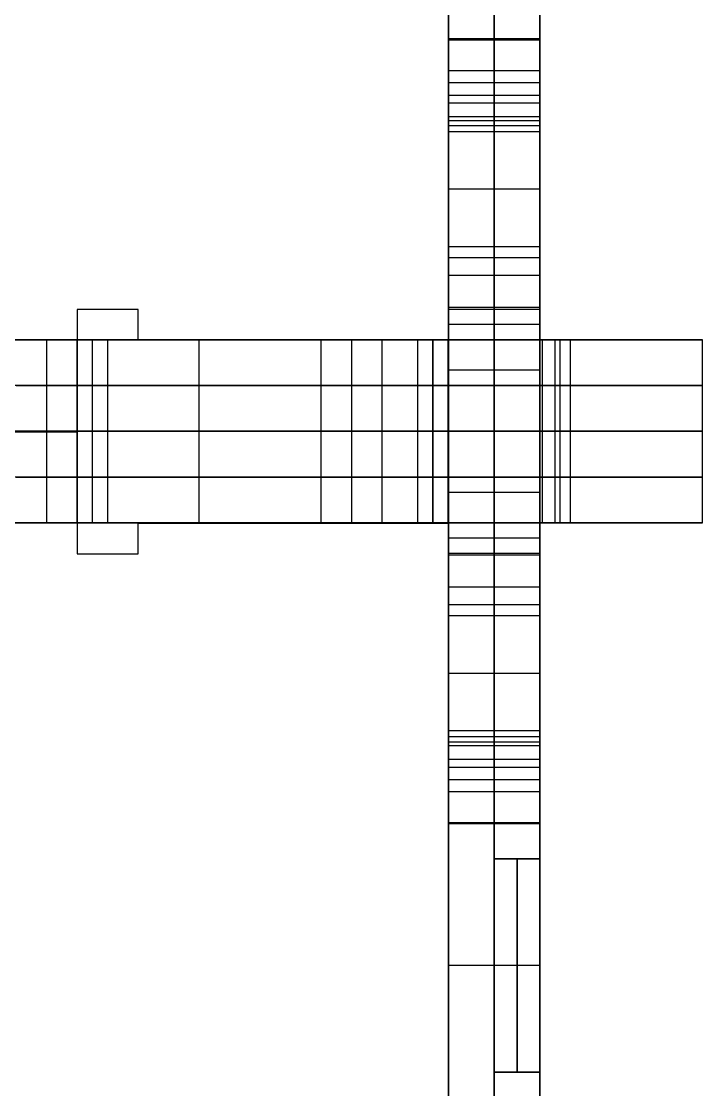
# Model space of a CAD drawing. Extents: x -2580 to -2312, y -43168 to -40231.
# Drawn here: x -2445.5 to -2311.5, y -41229.1 to -41018.8 of the extents above; entities that cross this region are included whole.
import ezdxf

# ---------------------------------------------------------------- set-up
doc = ezdxf.new("R2010")
doc.units = 0
doc.layers.add('ENDS', color=40, linetype='CONTINUOUS')

# ---------------------------------------------------------------- blocks, each defined once
blk = doc.blocks.new('SKYLARK200_END-XXXS-1')
at = {"layer": 'ENDS'}
for p, q in [((-50, -868, 141), (-50, -286, 141)), ((-32, -868, 141), (-32, -286, 141)), ((-50, -708.42, 282), (-50, -850.03, 282)), ((-50, -708.42, 264), (-50, -850.03, 264)), ((-50, -708.42, 273), (-50, -850.03, 273)), ((-50, -723.9, 226), (-50, -801.9, 226)), ((-50, -801.9, 56), (-50, -723.9, 56)), ((-41, -801.9, 56), (-41, -723.9, 56)), ((-41, -723.9, 226), (-41, -801.9, 226)), ((-32, -801.9, 56), (-32, -783.9, 56)), ((-32, -783.9, 226), (-32, -801.9, 226)), ((-32, -790.75, 282), (-50, -790.75, 282)), ((-50, -790.75, 282), (-50, -803.4, 282)), ((-32, -790.75, 0), (-50, -790.75, 0)), ((-50, -803.4, 0), (-50, -790.75, 0)), ((-32, -790.81, 281.13), (-50, -790.81, 281.13)), ((-32, -790.81, 0.87), (-50, -790.81, 0.87)), ((-32, -791, 280.28), (-50, -791, 280.28)), ((-50, -807.9, 232), (-50, -791, 280.28)), ((-32, -791, 1.72), (-50, -791, 1.72)), ((-50, -791, 1.72), (-50, -807.9, 50)), ((-41, -790.75, 282), (-41, -803.4, 282)), ((-41, -803.4, 0), (-41, -790.75, 0)), ((-41, -807.9, 232), (-41, -791, 280.28)), ((-41, -791, 1.72), (-41, -807.9, 50)), ((-32, -790.75, 282), (-32, -803.4, 282)), ((-32, -803.4, 0), (-32, -790.75, 0)), ((-32, -807.9, 232), (-32, -791, 280.28)), ((-32, -791, 1.72), (-32, -807.9, 50)), ((-32, -797.08, 282), (-50, -797.08, 282)), ((-32, -797.08, 0), (-50, -797.08, 0)), ((-32, -799.45, 256.14), (-50, -799.45, 256.14)), ((-32, -799.45, 25.86), (-50, -799.45, 25.86)), ((-32, -801.9, 226), (-50, -801.9, 226)), ((-32, -801.9, 56), (-50, -801.9, 56)), ((-32, -803.4, 282), (-50, -803.4, 282)), ((-32, -803.4, 0), (-50, -803.4, 0)), ((-32, -806.14, 227.76), (-50, -806.14, 227.76)), ((-32, -806.14, 54.24), (-50, -806.14, 54.24)), ((-32, -806.87, 283.1), (-50, -806.87, 283.1)), ((-32, -806.87, -1.1), (-50, -806.87, -1.1)), ((-32, -807.9, 232), (-50, -807.9, 232)), ((-32, -807.9, 50), (-50, -807.9, 50)), ((-32, -809.06, 286), (-50, -809.06, 286)), ((-32, -809.06, -4), (-50, -809.06, -4)), ((-32, -820.37, 294), (-50, -820.37, 294)), ((-32, -820.37, -12), (-50, -820.37, -12)), ((-32, -831.69, 286), (-50, -831.69, 286)), ((-32, -831.69, -4), (-50, -831.69, -4)), ((-32, -833.88, 283.1), (-50, -833.88, 283.1)), ((-32, -833.88, -1.1), (-50, -833.88, -1.1)), ((-32, -837.35, 282), (-50, -837.35, 282)), ((-50, -837.35, 282), (-50, -850, 282)), ((-32, -837.35, 0), (-50, -837.35, 0)), ((-50, -850, 0), (-50, -837.35, 0)), ((-41, -837.35, 282), (-41, -850, 282)), ((-41, -850, 0), (-41, -837.35, 0)), ((-32, -837.35, 282), (-32, -850, 282)), ((-32, -850, 0), (-32, -837.35, 0)), ((-111, -844.02, 282), (-123, -844.02, 282)), ((-123, -844.02, 282), (-123, -844.02, 264)), ((-111, -844.02, 264), (-123, -844.02, 264)), ((-123, -844.02, 282), (-123, -868.02, 282)), ((-123, -844.02, 264), (-123, -868.02, 264)), ((-111, -844.02, 273), (-123, -844.02, 273)), ((-123, -844.02, 273), (-123, -868.02, 273)), ((-117, -844.02, 282), (-117, -844.02, 264)), ((-111, -850.02, 282), (-111, -844.02, 282)), ((-111, -844.02, 282), (-111, -844.02, 264)), ((-111, -850.02, 264), (-111, -844.02, 264)), ((-111, -850.02, 273), (-111, -844.02, 273)), ((-32, -843.67, 282), (-50, -843.67, 282)), ((-32, -843.67, 0), (-50, -843.67, 0)), ((-32, -844, 271.5), (-50, -844, 271.5)), ((-50, -850, 271.5), (-50, -844, 271.5)), ((-32, -844, 259.5), (-50, -844, 259.5)), ((-50, -844, 271.5), (-50, -844, 259.5)), ((-50, -844, 259.5), (-50, -868, 259.5)), ((-32, -844, 229.5), (-50, -844, 229.5)), ((-50, -868, 229.5), (-50, -844, 229.5)), ((-32, -844, 217.5), (-50, -844, 217.5)), ((-50, -844, 229.5), (-50, -844, 217.5)), ((-50, -844, 217.5), (-50, -850, 217.5)), ((-32, -844, 191.5), (-50, -844, 191.5)), ((-50, -850, 191.5), (-50, -844, 191.5)), ((-32, -844, 179.5), (-50, -844, 179.5)), ((-50, -844, 191.5), (-50, -844, 179.5)), ((-50, -844, 179.5), (-50, -868, 179.5)), ((-32, -844, 130), (-50, -844, 130)), ((-50, -868, 130), (-50, -844, 130)), ((-32, -844, 118), (-50, -844, 118)), ((-50, -844, 130), (-50, -844, 118)), ((-50, -844, 118), (-50, -850, 118)), ((-32, -844, 109.5), (-50, -844, 109.5)), ((-50, -850, 109.5), (-50, -844, 109.5)), ((-32, -844, 97.5), (-50, -844, 97.5)), ((-50, -844, 109.5), (-50, -844, 97.5)), ((-50, -844, 97.5), (-50, -868, 97.5)), ((-32, -844, 37.51), (-50, -844, 37.51)), ((-50, -868, 37.51), (-50, -844, 37.51)), ((-32, -844, 25.51), (-50, -844, 25.51)), ((-50, -844, 37.51), (-50, -844, 25.51)), ((-50, -844, 25.51), (-50, -850, 25.51)), ((-32, -844, 265.5), (-50, -844, 265.5)), ((-32, -844, 223.5), (-50, -844, 223.5)), ((-32, -844, 185.5), (-50, -844, 185.5)), ((-32, -844, 124), (-50, -844, 124)), ((-32, -844, 103.5), (-50, -844, 103.5)), ((-32, -844, 31.51), (-50, -844, 31.51)), ((-41, -850, 271.5), (-41, -844, 271.5)), ((-41, -844, 271.5), (-41, -844, 259.5)), ((-41, -844, 259.5), (-41, -868, 259.5)), ((-41, -868, 229.5), (-41, -844, 229.5)), ((-41, -844, 229.5), (-41, -844, 217.5)), ((-41, -844, 217.5), (-41, -850, 217.5)), ((-41, -850, 191.5), (-41, -844, 191.5)), ((-41, -844, 191.5), (-41, -844, 179.5)), ((-41, -844, 179.5), (-41, -868, 179.5)), ((-41, -868, 130), (-41, -844, 130)), ((-41, -844, 130), (-41, -844, 118)), ((-41, -844, 118), (-41, -850, 118)), ((-41, -850, 109.5), (-41, -844, 109.5)), ((-41, -844, 109.5), (-41, -844, 97.5)), ((-41, -844, 97.5), (-41, -868, 97.5)), ((-41, -868, 37.51), (-41, -844, 37.51)), ((-41, -844, 37.51), (-41, -844, 25.51)), ((-41, -844, 25.51), (-41, -850, 25.51)), ((-32, -850, 271.5), (-32, -844, 271.5)), ((-32, -844, 271.5), (-32, -844, 259.5)), ((-32, -844, 259.5), (-32, -868, 259.5)), ((-32, -868, 229.5), (-32, -844, 229.5)), ((-32, -844, 229.5), (-32, -844, 217.5)), ((-32, -844, 217.5), (-32, -850, 217.5)), ((-32, -850, 191.5), (-32, -844, 191.5)), ((-32, -844, 191.5), (-32, -844, 179.5)), ((-32, -844, 179.5), (-32, -868, 179.5)), ((-32, -868, 130), (-32, -844, 130)), ((-32, -844, 130), (-32, -844, 118)), ((-32, -844, 118), (-32, -850, 118)), ((-32, -850, 109.5), (-32, -844, 109.5)), ((-32, -844, 109.5), (-32, -844, 97.5)), ((-32, -844, 97.5), (-32, -868, 97.5)), ((-32, -868, 37.51), (-32, -844, 37.51)), ((-32, -844, 37.51), (-32, -844, 25.51)), ((-32, -844, 25.51), (-32, -850, 25.51)), ((-111, -847.02, 282), (-111, -847.02, 264)), ((-32, -847, 271.5), (-50, -847, 271.5)), ((-32, -847, 217.5), (-50, -847, 217.5)), ((-32, -847, 191.5), (-50, -847, 191.5)), ((-32, -847, 118), (-50, -847, 118)), ((-32, -847, 109.5), (-50, -847, 109.5)), ((-32, -847, 25.51), (-50, -847, 25.51)), ((-250, -850, 141), (-50, -850, 141)), ((-250, -850, 141), (-50, -850, 141)), ((-117, -850, 140), (-183, -850, 140)), ((-117, -850, 140), (-183, -850, 140)), ((-135, -850, 258), (-123, -850, 258)), ((-135, -850, 258), (-123, -850, 258)), ((-134, -850, 140), (-134, -850, 258)), ((-129, -868, 258), (-129, -850, 258)), ((-129, -868, 258), (-129, -850, 258)), ((-123, -868, 128), (-123, -850, 128)), ((-123, -850, -18), (-123, -850, 128)), ((-123, -868, -18), (-123, -850, -18)), ((-123, -850, 128), (-117, -850, 128)), ((-123, -868, 258), (-123, -850, 258)), ((-123, -868, 300), (-123, -850, 300)), ((-123, -850, 258), (-123, -850, 300)), ((-123, -850, 300), (-75, -850, 300)), ((-75, -850, -18), (-123, -850, -18)), ((-123, -868, 55), (-123, -850, 55)), ((-123, -868, 140), (-123, -850, 140)), ((-123, -868, 264), (-123, -850, 264)), ((-123, -868, 128), (-123, -850, 128)), ((-123, -850, -18), (-123, -850, 128)), ((-123, -868, -18), (-123, -850, -18)), ((-123, -850, 128), (-117, -850, 128)), ((-123, -868, 258), (-123, -850, 258)), ((-123, -868, 300), (-123, -850, 300)), ((-123, -850, 258), (-123, -850, 300)), ((-123, -850, 300), (-75, -850, 300)), ((-75, -850, -18), (-123, -850, -18)), ((-123, -868, 55), (-123, -850, 55)), ((-123, -868, 140), (-123, -850, 140)), ((-123, -868, 264), (-123, -850, 264)), ((-120, -868, 128), (-120, -850, 128)), ((-120, -868, 128), (-120, -850, 128)), ((-117, -868, 128), (-117, -850, 128)), ((-117, -868, 140), (-117, -850, 140)), ((-117, -850, 128), (-117, -850, 140)), ((-117, -868, 134), (-117, -850, 134)), ((-117, -868, 128), (-117, -850, 128)), ((-117, -868, 140), (-117, -850, 140)), ((-117, -850, 128), (-117, -850, 140)), ((-117, -868, 134), (-117, -850, 134)), ((-50, -850.03, 282), (-111, -850.02, 282)), ((-111, -850.02, 282), (-111, -850.02, 264)), ((-50, -850.03, 264), (-111, -850.02, 264)), ((-50, -850.03, 273), (-111, -850.02, 273)), ((-99, -868, 300), (-99, -850, 300)), ((-99, -868, -18), (-99, -850, -18)), ((-99, -868, 300), (-99, -850, 300)), ((-99, -868, -18), (-99, -850, -18)), ((-80.5, -850.02, 282), (-80.5, -850.02, 264)), ((-75, -868, 300), (-75, -850, 300)), ((-75, -868, 276), (-75, -850, 276)), ((-75, -850, 300), (-75, -850, 276)), ((-75, -850, 276), (-63, -850, 276)), ((-75, -868, 6), (-75, -850, 6)), ((-63, -850, 6), (-75, -850, 6)), ((-75, -868, -18), (-75, -850, -18)), ((-75, -850, 6), (-75, -850, -18)), ((-75, -868, 282), (-75, -850, 282)), ((-75, -868, 0), (-75, -850, 0)), ((-75, -868, 300), (-75, -850, 300)), ((-75, -868, 276), (-75, -850, 276)), ((-75, -850, 300), (-75, -850, 276)), ((-75, -850, 276), (-63, -850, 276)), ((-75, -868, 6), (-75, -850, 6)), ((-63, -850, 6), (-75, -850, 6)), ((-75, -868, -18), (-75, -850, -18)), ((-75, -850, 6), (-75, -850, -18)), ((-75, -868, 282), (-75, -850, 282)), ((-75, -868, 0), (-75, -850, 0)), ((-69, -868, 276), (-69, -850, 276)), ((-69, -868, 6), (-69, -850, 6)), ((-69, -868, 276), (-69, -850, 276)), ((-69, -868, 6), (-69, -850, 6)), ((-63, -868, 276), (-63, -850, 276)), ((-63, -868, 282), (-63, -850, 282)), ((-63, -850, 276), (-63, -850, 282)), ((-63, -850, 282), (0, -850, 282)), ((-63, -868, 0), (-63, -850, 0)), ((0, -850, 0), (-63, -850, 0)), ((-63, -868, 6), (-63, -850, 6)), ((-63, -850, 0), (-63, -850, 6)), ((-63, -868, 279), (-63, -850, 279)), ((-63, -868, 3), (-63, -850, 3)), ((-63, -868, 276), (-63, -850, 276)), ((-63, -868, 282), (-63, -850, 282)), ((-63, -850, 276), (-63, -850, 282)), ((-63, -850, 282), (0, -850, 282)), ((-63, -868, 0), (-63, -850, 0)), ((0, -850, 0), (-63, -850, 0)), ((-63, -868, 6), (-63, -850, 6)), ((-63, -850, 0), (-63, -850, 6)), ((-63, -868, 279), (-63, -850, 279)), ((-63, -868, 3), (-63, -850, 3)), ((-56, -868, 181), (-56, -850, 181)), ((0, -850, 181), (-56, -850, 181)), ((-56, -868, 169), (-56, -850, 169)), ((-56, -850, 181), (-56, -850, 169)), ((-56, -850, 169), (-50, -850, 169)), ((-56, -868, 113), (-56, -850, 113)), ((-50, -850, 113), (-56, -850, 113)), ((-56, -868, 101), (-56, -850, 101)), ((-56, -850, 113), (-56, -850, 101)), ((-56, -850, 101), (0, -850, 101)), ((-56, -850, 24.82), (-26, -850, 24.82)), ((-56, -868, 24.82), (-56, -850, 24.82)), ((-56, -868, 79.75), (-56, -850, 79.75)), ((-26, -850, 79.75), (-56, -850, 79.75)), ((-56, -868, 67.75), (-56, -850, 67.75)), ((-56, -850, 79.75), (-56, -850, 67.75)), ((-56, -850, 67.75), (-50.02, -850, 67.75)), ((-56, -868, 36.71), (-56, -850, 36.71)), ((-50.07, -850, 36.71), (-56, -850, 36.71)), ((-56, -850, 36.71), (-56, -850, 24.82)), ((-56, -868, 259.5), (-56, -850, 259.5)), ((-26, -850, 259.5), (-56, -850, 259.5)), ((-56, -868, 247.5), (-56, -850, 247.5)), ((-56, -850, 259.5), (-56, -850, 247.5)), ((-56, -850, 247.5), (-50, -850, 247.5)), ((-56, -868, 226.5), (-56, -850, 226.5)), ((-50, -850, 226.5), (-56, -850, 226.5)), ((-56, -868, 214.5), (-56, -850, 214.5)), ((-56, -850, 226.5), (-56, -850, 214.5)), ((-56, -850, 214.5), (-26, -850, 214.5)), ((-56, -868, 175), (-56, -850, 175)), ((-56, -868, 107), (-56, -850, 107)), ((-56, -868, 73.75), (-56, -850, 73.75)), ((-56, -868, 30.76), (-56, -850, 30.76)), ((-56, -868, 253.5), (-56, -850, 253.5)), ((-56, -868, 220.5), (-56, -850, 220.5)), ((-56, -868, 181), (-56, -850, 181)), ((0, -850, 181), (-56, -850, 181)), ((-56, -868, 169), (-56, -850, 169)), ((-56, -850, 181), (-56, -850, 169)), ((-56, -850, 169), (-50, -850, 169)), ((-56, -868, 113), (-56, -850, 113)), ((-50, -850, 113), (-56, -850, 113)), ((-56, -868, 101), (-56, -850, 101)), ((-56, -850, 113), (-56, -850, 101)), ((-56, -850, 101), (0, -850, 101)), ((-56, -850, 24.82), (-26, -850, 24.82)), ((-56, -868, 24.82), (-56, -850, 24.82)), ((-56, -868, 79.75), (-56, -850, 79.75)), ((-26, -850, 79.75), (-56, -850, 79.75)), ((-56, -868, 67.75), (-56, -850, 67.75)), ((-56, -850, 79.75), (-56, -850, 67.75)), ((-56, -850, 67.75), (-50.02, -850, 67.75)), ((-56, -868, 36.71), (-56, -850, 36.71)), ((-50.07, -850, 36.71), (-56, -850, 36.71)), ((-56, -850, 36.71), (-56, -850, 24.82)), ((-56, -868, 259.5), (-56, -850, 259.5)), ((-26, -850, 259.5), (-56, -850, 259.5)), ((-56, -868, 247.5), (-56, -850, 247.5)), ((-56, -850, 259.5), (-56, -850, 247.5)), ((-56, -850, 247.5), (-50, -850, 247.5)), ((-56, -868, 226.5), (-56, -850, 226.5)), ((-50, -850, 226.5), (-56, -850, 226.5)), ((-56, -868, 214.5), (-56, -850, 214.5)), ((-56, -850, 226.5), (-56, -850, 214.5)), ((-56, -850, 214.5), (-26, -850, 214.5)), ((-56, -868, 175), (-56, -850, 175)), ((-56, -868, 107), (-56, -850, 107)), ((-56, -868, 73.75), (-56, -850, 73.75)), ((-56, -868, 30.76), (-56, -850, 30.76)), ((-56, -868, 253.5), (-56, -850, 253.5)), ((-56, -868, 220.5), (-56, -850, 220.5)), ((-53.04, -868, 36.71), (-53.04, -850, 36.71)), ((-53.04, -868, 36.71), (-53.04, -850, 36.71)), ((-53.01, -868, 67.75), (-53.01, -850, 67.75)), ((-53.01, -868, 67.75), (-53.01, -850, 67.75)), ((-53, -868, 169), (-53, -850, 169)), ((-53, -868, 113), (-53, -850, 113)), ((-53, -868, 247.5), (-53, -850, 247.5)), ((-53, -868, 226.5), (-53, -850, 226.5)), ((-53, -868, 169), (-53, -850, 169)), ((-53, -868, 113), (-53, -850, 113)), ((-53, -868, 247.5), (-53, -850, 247.5)), ((-53, -868, 226.5), (-53, -850, 226.5)), ((-50.07, -868, 36.71), (-50.07, -850, 36.71)), ((-50.02, -850, 67.75), (-50.07, -850, 36.71)), ((-50.07, -868, 36.71), (-50.07, -850, 36.71)), ((-50.02, -850, 67.75), (-50.07, -850, 36.71)), ((-50.05, -868, 52.23), (-50.05, -850, 52.23)), ((-50.05, -868, 52.23), (-50.05, -850, 52.23)), ((-50.02, -868, 67.75), (-50.02, -850, 67.75)), ((-50.02, -868, 67.75), (-50.02, -850, 67.75)), ((-50, -868, 169), (-50, -850, 169)), ((-50, -868, 113), (-50, -850, 113)), ((-50, -850, 169), (-50, -850, 113)), ((-50, -868, 247.5), (-50, -850, 247.5)), ((-50, -868, 226.5), (-50, -850, 226.5)), ((-50, -850, 247.5), (-50, -850, 226.5)), ((-50, -868, 141), (-50, -850, 141)), ((-50, -868, 259.5), (-50, -850, 259.5)), ((-50, -868, 237), (-50, -850, 237)), ((-32, -850, 282), (-50, -850, 282)), ((-32, -850, 271.5), (-50, -850, 271.5)), ((-50, -850, 282), (-50, -850, 271.5)), ((-32, -850, 217.5), (-50, -850, 217.5)), ((-32, -850, 191.5), (-50, -850, 191.5)), ((-50, -850, 217.5), (-50, -850, 191.5)), ((-32, -850, 118), (-50, -850, 118)), ((-32, -850, 109.5), (-50, -850, 109.5)), ((-50, -850, 118), (-50, -850, 109.5)), ((-32, -850, 25.51), (-50, -850, 25.51)), ((-32, -850, 0), (-50, -850, 0)), ((-50, -850, 25.51), (-50, -850, 0)), ((-32, -850, 276.75), (-50, -850, 276.75)), ((-32, -850, 204.5), (-50, -850, 204.5)), ((-32, -850, 113.75), (-50, -850, 113.75)), ((-32, -850, 12.75), (-50, -850, 12.75)), ((-50, -868, 169), (-50, -850, 169)), ((-50, -868, 113), (-50, -850, 113)), ((-50, -850, 169), (-50, -850, 113)), ((-50, -868, 247.5), (-50, -850, 247.5)), ((-50, -868, 226.5), (-50, -850, 226.5)), ((-50, -850, 247.5), (-50, -850, 226.5)), ((-50, -868, 141), (-50, -850, 141)), ((-50, -868, 259.5), (-50, -850, 259.5)), ((-50, -868, 237), (-50, -850, 237)), ((-50, -850.03, 282), (-50, -850.03, 264)), ((-41, -868, 24.82), (-41, -850, 24.82)), ((-41, -868, 79.75), (-41, -850, 79.75)), ((-41, -850, 282), (-41, -850, 271.5)), ((-41, -850, 217.5), (-41, -850, 191.5)), ((-41, -850, 118), (-41, -850, 109.5)), ((-41, -850, 25.51), (-41, -850, 0)), ((-41, -868, 24.82), (-41, -850, 24.82)), ((-41, -868, 79.75), (-41, -850, 79.75)), ((-32, -868, 36.82), (-32, -850, 36.82)), ((-26, -850, 36.82), (-32, -850, 36.82)), ((-32, -868, 67.75), (-32, -850, 67.75)), ((-32, -850, 36.82), (-32, -850, 67.75)), ((-32, -850, 67.75), (-26, -850, 67.75)), ((-32, -868, 226.5), (-32, -850, 226.5)), ((-26, -850, 226.5), (-32, -850, 226.5)), ((-32, -868, 247.5), (-32, -850, 247.5)), ((-32, -850, 226.5), (-32, -850, 247.5)), ((-32, -850, 247.5), (-26, -850, 247.5)), ((-32, -868, 52.28), (-32, -850, 52.28)), ((-32, -868, 214.5), (-32, -850, 214.5)), ((-32, -868, 237), (-32, -850, 237)), ((-32, -850, 282), (-32, -850, 271.5)), ((-32, -850, 217.5), (-32, -850, 191.5)), ((-32, -850, 118), (-32, -850, 109.5)), ((-32, -850, 25.51), (-32, -850, 0)), ((-32, -868, 36.82), (-32, -850, 36.82)), ((-26, -850, 36.82), (-32, -850, 36.82)), ((-32, -868, 67.75), (-32, -850, 67.75)), ((-32, -850, 36.82), (-32, -850, 67.75)), ((-32, -850, 67.75), (-26, -850, 67.75)), ((-32, -868, 226.5), (-32, -850, 226.5)), ((-26, -850, 226.5), (-32, -850, 226.5)), ((-32, -868, 247.5), (-32, -850, 247.5)), ((-32, -850, 226.5), (-32, -850, 247.5)), ((-32, -850, 247.5), (-26, -850, 247.5)), ((-32, -868, 52.28), (-32, -850, 52.28)), ((-32, -868, 214.5), (-32, -850, 214.5)), ((-32, -868, 237), (-32, -850, 237)), ((-31.5, -868, 282), (-31.5, -850, 282)), ((-31.5, -868, 0), (-31.5, -850, 0)), ((-31.5, -868, 282), (-31.5, -850, 282)), ((-31.5, -868, 0), (-31.5, -850, 0)), ((-29, -868, 36.82), (-29, -850, 36.82)), ((-29, -868, 67.75), (-29, -850, 67.75)), ((-29, -868, 226.5), (-29, -850, 226.5)), ((-29, -868, 247.5), (-29, -850, 247.5)), ((-29, -868, 36.82), (-29, -850, 36.82)), ((-29, -868, 67.75), (-29, -850, 67.75)), ((-29, -868, 226.5), (-29, -850, 226.5)), ((-29, -868, 247.5), (-29, -850, 247.5)), ((-28, -868, 181), (-28, -850, 181)), ((-28, -868, 101), (-28, -850, 101)), ((-28, -868, 181), (-28, -850, 181)), ((-28, -868, 101), (-28, -850, 101)), ((-26, -868, 24.82), (-26, -850, 24.82)), ((-26, -868, 36.82), (-26, -850, 36.82)), ((-26, -850, 24.82), (-26, -850, 36.82)), ((-26, -868, 67.75), (-26, -850, 67.75)), ((-26, -868, 79.75), (-26, -850, 79.75)), ((-26, -850, 67.75), (-26, -850, 79.75)), ((-26, -868, 259.5), (-26, -850, 259.5)), ((-26, -868, 214.5), (-26, -850, 214.5)), ((-26, -868, 226.5), (-26, -850, 226.5)), ((-26, -850, 214.5), (-26, -850, 226.5)), ((-26, -868, 247.5), (-26, -850, 247.5)), ((-26, -850, 247.5), (-26, -850, 259.5)), ((-26, -868, 30.82), (-26, -850, 30.82)), ((-26, -868, 73.75), (-26, -850, 73.75)), ((-26, -868, 220.5), (-26, -850, 220.5)), ((-26, -868, 253.5), (-26, -850, 253.5)), ((-26, -868, 24.82), (-26, -850, 24.82)), ((-26, -868, 36.82), (-26, -850, 36.82)), ((-26, -850, 24.82), (-26, -850, 36.82)), ((-26, -868, 67.75), (-26, -850, 67.75)), ((-26, -868, 79.75), (-26, -850, 79.75)), ((-26, -850, 67.75), (-26, -850, 79.75)), ((-26, -868, 259.5), (-26, -850, 259.5)), ((-26, -868, 214.5), (-26, -850, 214.5)), ((-26, -868, 226.5), (-26, -850, 226.5)), ((-26, -850, 214.5), (-26, -850, 226.5)), ((-26, -868, 247.5), (-26, -850, 247.5)), ((-26, -850, 247.5), (-26, -850, 259.5)), ((-26, -868, 30.82), (-26, -850, 30.82)), ((-26, -868, 73.75), (-26, -850, 73.75)), ((-26, -868, 220.5), (-26, -850, 220.5)), ((-26, -868, 253.5), (-26, -850, 253.5)), ((0, -868, 282), (0, -850, 282)), ((0, -868, 181), (0, -850, 181)), ((0, -850, 282), (0, -850, 181)), ((0, -868, 101), (0, -850, 101)), ((0, -868, 0), (0, -850, 0)), ((0, -850, 101), (0, -850, 0)), ((0, -868, 231.5), (0, -850, 231.5)), ((0, -868, 50.5), (0, -850, 50.5)), ((0, -868, 282), (0, -850, 282)), ((0, -868, 181), (0, -850, 181)), ((0, -850, 282), (0, -850, 181)), ((0, -868, 101), (0, -850, 101)), ((0, -868, 0), (0, -850, 0)), ((0, -850, 101), (0, -850, 0)), ((0, -868, 231.5), (0, -850, 231.5)), ((0, -868, 50.5), (0, -850, 50.5)), ((-123, -856.02, 282), (-123, -856.02, 264)), ((-32, -856, 259.5), (-50, -856, 259.5)), ((-32, -856, 229.5), (-50, -856, 229.5)), ((-32, -856, 179.5), (-50, -856, 179.5)), ((-32, -856, 130), (-50, -856, 130)), ((-32, -856, 97.5), (-50, -856, 97.5)), ((-32, -856, 37.51), (-50, -856, 37.51)), ((-117, -859, 140), (-183, -859, 140)), ((-117, -859, 140), (-183, -859, 140)), ((-135, -859, 258), (-123, -859, 258)), ((-135, -859, 258), (-123, -859, 258)), ((-123, -859, -18), (-123, -859, 128)), ((-123, -859, 128), (-117, -859, 128)), ((-123, -859, 258), (-123, -859, 300)), ((-123, -859, 300), (-75, -859, 300)), ((-75, -859, -18), (-123, -859, -18)), ((-123, -859, -18), (-123, -859, 128)), ((-123, -859, 128), (-117, -859, 128)), ((-123, -859, 258), (-123, -859, 300)), ((-123, -859, 300), (-75, -859, 300)), ((-75, -859, -18), (-123, -859, -18)), ((-117, -859, 128), (-117, -859, 140)), ((-117, -859, 128), (-117, -859, 140)), ((-75, -859, 300), (-75, -859, 276)), ((-75, -859, 276), (-63, -859, 276)), ((-63, -859, 6), (-75, -859, 6)), ((-75, -859, 6), (-75, -859, -18)), ((-75, -859, 300), (-75, -859, 276)), ((-75, -859, 276), (-63, -859, 276)), ((-63, -859, 6), (-75, -859, 6)), ((-75, -859, 6), (-75, -859, -18)), ((-63, -859, 276), (-63, -859, 282)), ((-63, -859, 282), (0, -859, 282)), ((0, -859, 0), (-63, -859, 0)), ((-63, -859, 0), (-63, -859, 6)), ((-63, -859, 276), (-63, -859, 282)), ((-63, -859, 282), (0, -859, 282)), ((0, -859, 0), (-63, -859, 0)), ((-63, -859, 0), (-63, -859, 6)), ((0, -859, 181), (-56, -859, 181)), ((-56, -859, 181), (-56, -859, 169)), ((-56, -859, 169), (-50, -859, 169)), ((-50, -859, 113), (-56, -859, 113)), ((-56, -859, 113), (-56, -859, 101)), ((-56, -859, 101), (0, -859, 101)), ((-56, -859, 24.82), (-26, -859, 24.82)), ((-26, -859, 79.75), (-56, -859, 79.75)), ((-56, -859, 79.75), (-56, -859, 67.75)), ((-56, -859, 67.75), (-50.02, -859, 67.75)), ((-50.07, -859, 36.71), (-56, -859, 36.71)), ((-56, -859, 36.71), (-56, -859, 24.82)), ((-26, -859, 259.5), (-56, -859, 259.5)), ((-56, -859, 259.5), (-56, -859, 247.5)), ((-56, -859, 247.5), (-50, -859, 247.5)), ((-50, -859, 226.5), (-56, -859, 226.5)), ((-56, -859, 226.5), (-56, -859, 214.5)), ((-56, -859, 214.5), (-26, -859, 214.5)), ((0, -859, 181), (-56, -859, 181)), ((-56, -859, 181), (-56, -859, 169)), ((-56, -859, 169), (-50, -859, 169)), ((-50, -859, 113), (-56, -859, 113)), ((-56, -859, 113), (-56, -859, 101)), ((-56, -859, 101), (0, -859, 101)), ((-56, -859, 24.82), (-26, -859, 24.82)), ((-26, -859, 79.75), (-56, -859, 79.75)), ((-56, -859, 79.75), (-56, -859, 67.75)), ((-56, -859, 67.75), (-50.02, -859, 67.75)), ((-50.07, -859, 36.71), (-56, -859, 36.71)), ((-56, -859, 36.71), (-56, -859, 24.82)), ((-26, -859, 259.5), (-56, -859, 259.5)), ((-56, -859, 259.5), (-56, -859, 247.5)), ((-56, -859, 247.5), (-50, -859, 247.5)), ((-50, -859, 226.5), (-56, -859, 226.5)), ((-56, -859, 226.5), (-56, -859, 214.5)), ((-56, -859, 214.5), (-26, -859, 214.5)), ((-50.02, -859, 67.75), (-50.07, -859, 36.71)), ((-50.02, -859, 67.75), (-50.07, -859, 36.71)), ((-50, -859, 169), (-50, -859, 113)), ((-50, -859, 247.5), (-50, -859, 226.5)), ((-50, -859, 169), (-50, -859, 113)), ((-50, -859, 247.5), (-50, -859, 226.5)), ((-26, -859, 36.82), (-32, -859, 36.82)), ((-32, -859, 36.82), (-32, -859, 67.75)), ((-32, -859, 67.75), (-26, -859, 67.75)), ((-26, -859, 226.5), (-32, -859, 226.5)), ((-32, -859, 226.5), (-32, -859, 247.5)), ((-32, -859, 247.5), (-26, -859, 247.5)), ((-26, -859, 36.82), (-32, -859, 36.82)), ((-32, -859, 36.82), (-32, -859, 67.75)), ((-32, -859, 67.75), (-26, -859, 67.75)), ((-26, -859, 226.5), (-32, -859, 226.5)), ((-32, -859, 226.5), (-32, -859, 247.5)), ((-32, -859, 247.5), (-26, -859, 247.5)), ((-26, -859, 24.82), (-26, -859, 36.82)), ((-26, -859, 67.75), (-26, -859, 79.75)), ((-26, -859, 214.5), (-26, -859, 226.5)), ((-26, -859, 247.5), (-26, -859, 259.5)), ((-26, -859, 24.82), (-26, -859, 36.82)), ((-26, -859, 67.75), (-26, -859, 79.75)), ((-26, -859, 214.5), (-26, -859, 226.5)), ((-26, -859, 247.5), (-26, -859, 259.5)), ((0, -859, 282), (0, -859, 181)), ((0, -859, 101), (0, -859, 0)), ((0, -859, 282), (0, -859, 181)), ((0, -859, 101), (0, -859, 0)), ((-250, -868, 141), (-50, -868, 141)), ((-250, -868, 141), (-50, -868, 141)), ((-250, -868, 141), (-50, -868, 141)), ((-117, -868, 140), (-183, -868, 140)), ((-117, -868, 140), (-183, -868, 140)), ((-117, -868, 140), (-183, -868, 140)), ((-123, -868.02, 282), (-177, -867.97, 282)), ((-123, -868.02, 264), (-177, -867.97, 264)), ((-123, -868.02, 273), (-177, -867.97, 273)), ((-177, -868.14, 282), (-123, -868.1, 282)), ((-177, -868.14, 264), (-123, -868.1, 264)), ((-177, -868.14, 273), (-123, -868.1, 273)), ((-135, -868, 258), (-123, -868, 258)), ((-135, -868, 258), (-123, -868, 258)), ((-135, -868, 258), (-123, -868, 258)), ((-134, -868, 140), (-134, -868, 258)), ((-134, -868, 140), (-134, -868, 258)), ((-129, -886, 258), (-129, -868, 258)), ((-123, -868, -18), (-123, -868, 128)), ((-123, -868, 128), (-117, -868, 128)), ((-123, -868, 258), (-123, -868, 300)), ((-123, -868, 300), (-75, -868, 300)), ((-75, -868, -18), (-123, -868, -18)), ((-123, -868, -18), (-123, -868, 128)), ((-123, -868, 128), (-117, -868, 128)), ((-123, -868, 258), (-123, -868, 300)), ((-123, -868, 300), (-75, -868, 300)), ((-75, -868, -18), (-123, -868, -18)), ((-123, -886, 128), (-123, -868, 128)), ((-123, -868, -18), (-123, -868, 128)), ((-123, -886, -18), (-123, -868, -18)), ((-123, -868, 128), (-117, -868, 128)), ((-123, -886, 258), (-123, -868, 258)), ((-123, -886, 300), (-123, -868, 300)), ((-123, -868, 258), (-123, -868, 300)), ((-123, -868, 300), (-75, -868, 300)), ((-75, -868, -18), (-123, -868, -18)), ((-123, -886, 55), (-123, -868, 55)), ((-123, -886, 140), (-123, -868, 140)), ((-123, -886, 264), (-123, -868, 264)), ((-123, -868.02, 282), (-123, -868.02, 264)), ((-123, -868.1, 282), (-123, -868.1, 264)), ((-123, -868.1, 282), (-123, -892.1, 282)), ((-123, -868.1, 264), (-123, -892.1, 264)), ((-123, -868.1, 273), (-123, -892.1, 273)), ((-120, -886, 128), (-120, -868, 128)), ((-117, -868, 128), (-117, -868, 140)), ((-117, -868, 128), (-117, -868, 140)), ((-117, -886, 128), (-117, -868, 128)), ((-117, -886, 140), (-117, -868, 140)), ((-117, -868, 128), (-117, -868, 140)), ((-117, -886, 134), (-117, -868, 134)), ((-99, -886, 300), (-99, -868, 300)), ((-99, -886, -18), (-99, -868, -18)), ((-75, -868, 300), (-75, -868, 276)), ((-75, -868, 276), (-63, -868, 276)), ((-63, -868, 6), (-75, -868, 6)), ((-75, -868, 6), (-75, -868, -18)), ((-75, -868, 300), (-75, -868, 276)), ((-75, -868, 276), (-63, -868, 276)), ((-63, -868, 6), (-75, -868, 6)), ((-75, -868, 6), (-75, -868, -18)), ((-75, -886, 300), (-75, -868, 300)), ((-75, -886, 276), (-75, -868, 276)), ((-75, -868, 300), (-75, -868, 276)), ((-75, -868, 276), (-63, -868, 276)), ((-75, -886, 6), (-75, -868, 6)), ((-63, -868, 6), (-75, -868, 6)), ((-75, -886, -18), (-75, -868, -18)), ((-75, -868, 6), (-75, -868, -18)), ((-75, -886, 282), (-75, -868, 282)), ((-75, -886, 0), (-75, -868, 0)), ((-69, -886, 276), (-69, -868, 276)), ((-69, -886, 6), (-69, -868, 6)), ((-63, -868, 276), (-63, -868, 282)), ((-63, -868, 282), (0, -868, 282)), ((0, -868, 0), (-63, -868, 0)), ((-63, -868, 0), (-63, -868, 6)), ((-63, -868, 276), (-63, -868, 282)), ((-63, -868, 282), (0, -868, 282)), ((0, -868, 0), (-63, -868, 0)), ((-63, -868, 0), (-63, -868, 6)), ((-63, -886, 276), (-63, -868, 276)), ((-63, -886, 282), (-63, -868, 282)), ((-63, -868, 276), (-63, -868, 282)), ((-63, -868, 282), (0, -868, 282)), ((-63, -886, 0), (-63, -868, 0)), ((0, -868, 0), (-63, -868, 0)), ((-63, -886, 6), (-63, -868, 6)), ((-63, -868, 0), (-63, -868, 6)), ((-63, -886, 279), (-63, -868, 279)), ((-63, -886, 3), (-63, -868, 3)), ((0, -868, 181), (-56, -868, 181)), ((-56, -868, 181), (-56, -868, 169)), ((-56, -868, 169), (-50, -868, 169)), ((-50, -868, 113), (-56, -868, 113)), ((-56, -868, 113), (-56, -868, 101)), ((-56, -868, 101), (0, -868, 101)), ((-56, -868, 24.82), (-26, -868, 24.82)), ((-26, -868, 79.75), (-56, -868, 79.75)), ((-56, -868, 79.75), (-56, -868, 67.75)), ((-56, -868, 67.75), (-50.02, -868, 67.75)), ((-50.07, -868, 36.71), (-56, -868, 36.71)), ((-56, -868, 36.71), (-56, -868, 24.82)), ((-26, -868, 259.5), (-56, -868, 259.5)), ((-56, -868, 259.5), (-56, -868, 247.5)), ((-56, -868, 247.5), (-50, -868, 247.5)), ((-50, -868, 226.5), (-56, -868, 226.5)), ((-56, -868, 226.5), (-56, -868, 214.5)), ((-56, -868, 214.5), (-26, -868, 214.5)), ((0, -868, 181), (-56, -868, 181)), ((-56, -868, 181), (-56, -868, 169)), ((-56, -868, 169), (-50, -868, 169)), ((-50, -868, 113), (-56, -868, 113)), ((-56, -868, 113), (-56, -868, 101)), ((-56, -868, 101), (0, -868, 101)), ((-56, -868, 24.82), (-26, -868, 24.82)), ((-26, -868, 79.75), (-56, -868, 79.75)), ((-56, -868, 79.75), (-56, -868, 67.75)), ((-56, -868, 67.75), (-50.02, -868, 67.75)), ((-50.07, -868, 36.71), (-56, -868, 36.71)), ((-56, -868, 36.71), (-56, -868, 24.82)), ((-26, -868, 259.5), (-56, -868, 259.5)), ((-56, -868, 259.5), (-56, -868, 247.5)), ((-56, -868, 247.5), (-50, -868, 247.5)), ((-50, -868, 226.5), (-56, -868, 226.5)), ((-56, -868, 226.5), (-56, -868, 214.5)), ((-56, -868, 214.5), (-26, -868, 214.5)), ((-56, -886, 181), (-56, -868, 181)), ((0, -868, 181), (-56, -868, 181)), ((-56, -886, 169), (-56, -868, 169)), ((-56, -868, 181), (-56, -868, 169)), ((-56, -868, 169), (-50, -868, 169)), ((-56, -886, 113), (-56, -868, 113)), ((-50, -868, 113), (-56, -868, 113)), ((-56, -886, 101), (-56, -868, 101)), ((-56, -868, 113), (-56, -868, 101)), ((-56, -868, 101), (0, -868, 101)), ((-56, -868, 24.82), (-26, -868, 24.82)), ((-56, -886, 24.82), (-56, -868, 24.82)), ((-56, -886, 79.75), (-56, -868, 79.75)), ((-26, -868, 79.75), (-56, -868, 79.75)), ((-56, -886, 67.75), (-56, -868, 67.75)), ((-56, -868, 79.75), (-56, -868, 67.75)), ((-56, -868, 67.75), (-50.02, -868, 67.75)), ((-56, -886, 36.71), (-56, -868, 36.71)), ((-50.07, -868, 36.71), (-56, -868, 36.71)), ((-56, -868, 36.71), (-56, -868, 24.82)), ((-56, -886, 259.5), (-56, -868, 259.5)), ((-26, -868, 259.5), (-56, -868, 259.5)), ((-56, -886, 247.5), (-56, -868, 247.5)), ((-56, -868, 259.5), (-56, -868, 247.5)), ((-56, -868, 247.5), (-50, -868, 247.5)), ((-56, -886, 226.5), (-56, -868, 226.5)), ((-50, -868, 226.5), (-56, -868, 226.5)), ((-56, -886, 214.5), (-56, -868, 214.5)), ((-56, -868, 226.5), (-56, -868, 214.5)), ((-56, -868, 214.5), (-26, -868, 214.5)), ((-56, -886, 175), (-56, -868, 175)), ((-56, -886, 107), (-56, -868, 107)), ((-56, -886, 73.75), (-56, -868, 73.75)), ((-56, -886, 30.76), (-56, -868, 30.76)), ((-56, -886, 253.5), (-56, -868, 253.5)), ((-56, -886, 220.5), (-56, -868, 220.5)), ((-53.04, -886, 36.71), (-53.04, -868, 36.71)), ((-53.01, -886, 67.75), (-53.01, -868, 67.75)), ((-53, -886, 169), (-53, -868, 169)), ((-53, -886, 113), (-53, -868, 113)), ((-53, -886, 247.5), (-53, -868, 247.5)), ((-53, -886, 226.5), (-53, -868, 226.5)), ((-50.02, -868, 67.75), (-50.07, -868, 36.71)), ((-50.02, -868, 67.75), (-50.07, -868, 36.71)), ((-50.07, -886, 36.71), (-50.07, -868, 36.71)), ((-50.02, -868, 67.75), (-50.07, -868, 36.71)), ((-50.05, -886, 52.23), (-50.05, -868, 52.23)), ((-50.02, -886, 67.75), (-50.02, -868, 67.75)), ((-50, -868, 169), (-50, -868, 113)), ((-50, -868, 247.5), (-50, -868, 226.5)), ((-32, -868, 259.5), (-50, -868, 259.5)), ((-32, -868, 229.5), (-50, -868, 229.5)), ((-50, -868, 259.5), (-50, -868, 229.5)), ((-32, -868, 179.5), (-50, -868, 179.5)), ((-32, -868, 130), (-50, -868, 130)), ((-50, -868, 179.5), (-50, -868, 130)), ((-32, -868, 97.5), (-50, -868, 97.5)), ((-32, -868, 37.51), (-50, -868, 37.51)), ((-50, -868, 97.5), (-50, -868, 37.51)), ((-32, -868, 244.5), (-50, -868, 244.5)), ((-32, -868, 154.75), (-50, -868, 154.75)), ((-32, -868, 67.5), (-50, -868, 67.5)), ((-50, -868, 169), (-50, -868, 113)), ((-50, -868, 247.5), (-50, -868, 226.5)), ((-50, -886, 169), (-50, -868, 169)), ((-50, -886, 113), (-50, -868, 113)), ((-50, -868, 169), (-50, -868, 113)), ((-50, -886, 247.5), (-50, -868, 247.5)), ((-50, -886, 226.5), (-50, -868, 226.5)), ((-50, -868, 247.5), (-50, -868, 226.5)), ((-50, -886, 141), (-50, -868, 141)), ((-50, -886, 259.5), (-50, -868, 259.5)), ((-50, -886, 237), (-50, -868, 237)), ((-32, -868.03, 24.75), (-50, -868.03, 24.75)), ((-50, -892.03, 24.75), (-50, -868.03, 24.75)), ((-32, -868.03, 79.75), (-50, -868.03, 79.75)), ((-50, -868.03, 24.75), (-50, -868.03, 79.75)), ((-50, -868.03, 79.75), (-50, -892.03, 79.75)), ((-32, -868.03, 101), (-50, -868.03, 101)), ((-50, -892.03, 101), (-50, -868.03, 101)), ((-32, -868.03, 181), (-50, -868.03, 181)), ((-50, -868.03, 101), (-50, -868.03, 181)), ((-50, -868.03, 181), (-50, -892.03, 181)), ((-32, -868.03, 214.5), (-50, -868.03, 214.5)), ((-50, -892.03, 214.5), (-50, -868.03, 214.5)), ((-32, -868.03, 259.5), (-50, -868.03, 259.5)), ((-50, -868.03, 214.5), (-50, -868.03, 259.5)), ((-50, -868.03, 259.5), (-50, -892.03, 259.5)), ((-32, -868.03, 52.25), (-50, -868.03, 52.25)), ((-32, -868.03, 141), (-50, -868.03, 141)), ((-32, -868.03, 237), (-50, -868.03, 237)), ((-50, -1468.03, 141), (-50, -868.03, 141)), ((-41, -868, 259.5), (-41, -868, 229.5)), ((-41, -868, 179.5), (-41, -868, 130)), ((-41, -868, 97.5), (-41, -868, 37.51)), ((-41, -886, 24.82), (-41, -868, 24.82)), ((-41, -886, 79.75), (-41, -868, 79.75)), ((-41, -892.03, 24.75), (-41, -868.03, 24.75)), ((-41, -868.03, 24.75), (-41, -868.03, 79.75)), ((-41, -868.03, 79.75), (-41, -892.03, 79.75)), ((-41, -892.03, 101), (-41, -868.03, 101)), ((-41, -868.03, 101), (-41, -868.03, 181)), ((-41, -868.03, 181), (-41, -892.03, 181)), ((-41, -892.03, 214.5), (-41, -868.03, 214.5)), ((-41, -868.03, 214.5), (-41, -868.03, 259.5)), ((-41, -868.03, 259.5), (-41, -892.03, 259.5)), ((-26, -868, 36.82), (-32, -868, 36.82)), ((-32, -868, 36.82), (-32, -868, 67.75)), ((-32, -868, 67.75), (-26, -868, 67.75)), ((-26, -868, 226.5), (-32, -868, 226.5)), ((-32, -868, 226.5), (-32, -868, 247.5)), ((-32, -868, 247.5), (-26, -868, 247.5)), ((-32, -868, 259.5), (-32, -868, 229.5)), ((-32, -868, 179.5), (-32, -868, 130)), ((-32, -868, 97.5), (-32, -868, 37.51)), ((-26, -868, 36.82), (-32, -868, 36.82)), ((-32, -868, 36.82), (-32, -868, 67.75)), ((-32, -868, 67.75), (-26, -868, 67.75)), ((-26, -868, 226.5), (-32, -868, 226.5)), ((-32, -868, 226.5), (-32, -868, 247.5)), ((-32, -868, 247.5), (-26, -868, 247.5)), ((-32, -886, 36.82), (-32, -868, 36.82)), ((-26, -868, 36.82), (-32, -868, 36.82)), ((-32, -886, 67.75), (-32, -868, 67.75)), ((-32, -868, 36.82), (-32, -868, 67.75)), ((-32, -868, 67.75), (-26, -868, 67.75)), ((-32, -886, 226.5), (-32, -868, 226.5)), ((-26, -868, 226.5), (-32, -868, 226.5)), ((-32, -886, 247.5), (-32, -868, 247.5)), ((-32, -868, 226.5), (-32, -868, 247.5)), ((-32, -868, 247.5), (-26, -868, 247.5)), ((-32, -886, 52.28), (-32, -868, 52.28)), ((-32, -886, 214.5), (-32, -868, 214.5)), ((-32, -886, 237), (-32, -868, 237)), ((-32, -892.03, 24.75), (-32, -868.03, 24.75)), ((-32, -868.03, 24.75), (-32, -868.03, 79.75)), ((-32, -868.03, 79.75), (-32, -892.03, 79.75)), ((-32, -892.03, 101), (-32, -868.03, 101)), ((-32, -868.03, 101), (-32, -868.03, 181)), ((-32, -868.03, 181), (-32, -892.03, 181)), ((-32, -892.03, 214.5), (-32, -868.03, 214.5)), ((-32, -868.03, 214.5), (-32, -868.03, 259.5)), ((-32, -868.03, 259.5), (-32, -892.03, 259.5)), ((-32, -1468.03, 141), (-32, -868.03, 141)), ((-31.5, -886, 282), (-31.5, -868, 282)), ((-31.5, -886, 0), (-31.5, -868, 0)), ((-29, -886, 36.82), (-29, -868, 36.82)), ((-29, -886, 67.75), (-29, -868, 67.75)), ((-29, -886, 226.5), (-29, -868, 226.5)), ((-29, -886, 247.5), (-29, -868, 247.5)), ((-28, -886, 181), (-28, -868, 181)), ((-28, -886, 101), (-28, -868, 101)), ((-26, -868, 24.82), (-26, -868, 36.82)), ((-26, -868, 67.75), (-26, -868, 79.75)), ((-26, -868, 214.5), (-26, -868, 226.5)), ((-26, -868, 247.5), (-26, -868, 259.5)), ((-26, -868, 24.82), (-26, -868, 36.82)), ((-26, -868, 67.75), (-26, -868, 79.75)), ((-26, -868, 214.5), (-26, -868, 226.5)), ((-26, -868, 247.5), (-26, -868, 259.5)), ((-26, -886, 24.82), (-26, -868, 24.82)), ((-26, -886, 36.82), (-26, -868, 36.82)), ((-26, -868, 24.82), (-26, -868, 36.82)), ((-26, -886, 67.75), (-26, -868, 67.75)), ((-26, -886, 79.75), (-26, -868, 79.75)), ((-26, -868, 67.75), (-26, -868, 79.75)), ((-26, -886, 259.5), (-26, -868, 259.5)), ((-26, -886, 214.5), (-26, -868, 214.5)), ((-26, -886, 226.5), (-26, -868, 226.5)), ((-26, -868, 214.5), (-26, -868, 226.5)), ((-26, -886, 247.5), (-26, -868, 247.5)), ((-26, -868, 247.5), (-26, -868, 259.5)), ((-26, -886, 30.82), (-26, -868, 30.82)), ((-26, -886, 73.75), (-26, -868, 73.75)), ((-26, -886, 220.5), (-26, -868, 220.5)), ((-26, -886, 253.5), (-26, -868, 253.5)), ((0, -868, 282), (0, -868, 181)), ((0, -868, 101), (0, -868, 0)), ((0, -868, 282), (0, -868, 181)), ((0, -868, 101), (0, -868, 0)), ((0, -886, 282), (0, -868, 282)), ((0, -886, 181), (0, -868, 181)), ((0, -868, 282), (0, -868, 181)), ((0, -886, 101), (0, -868, 101)), ((0, -886, 0), (0, -868, 0)), ((0, -868, 101), (0, -868, 0)), ((0, -886, 231.5), (0, -868, 231.5)), ((0, -886, 50.5), (0, -868, 50.5)), ((-117, -877, 140), (-183, -877, 140)), ((-135, -877, 258), (-123, -877, 258)), ((-123, -877, -18), (-123, -877, 128)), ((-123, -877, 128), (-117, -877, 128)), ((-123, -877, 258), (-123, -877, 300)), ((-123, -877, 300), (-75, -877, 300)), ((-75, -877, -18), (-123, -877, -18)), ((-117, -877, 128), (-117, -877, 140)), ((-75, -877, 300), (-75, -877, 276)), ((-75, -877, 276), (-63, -877, 276)), ((-63, -877, 6), (-75, -877, 6)), ((-75, -877, 6), (-75, -877, -18)), ((-63, -877, 276), (-63, -877, 282)), ((-63, -877, 282), (0, -877, 282)), ((0, -877, 0), (-63, -877, 0)), ((-63, -877, 0), (-63, -877, 6)), ((0, -877, 181), (-56, -877, 181)), ((-56, -877, 181), (-56, -877, 169)), ((-56, -877, 169), (-50, -877, 169)), ((-50, -877, 113), (-56, -877, 113)), ((-56, -877, 113), (-56, -877, 101)), ((-56, -877, 101), (0, -877, 101)), ((-56, -877, 24.82), (-26, -877, 24.82)), ((-26, -877, 79.75), (-56, -877, 79.75)), ((-56, -877, 79.75), (-56, -877, 67.75)), ((-56, -877, 67.75), (-50.02, -877, 67.75)), ((-50.07, -877, 36.71), (-56, -877, 36.71)), ((-56, -877, 36.71), (-56, -877, 24.82)), ((-26, -877, 259.5), (-56, -877, 259.5)), ((-56, -877, 259.5), (-56, -877, 247.5)), ((-56, -877, 247.5), (-50, -877, 247.5)), ((-50, -877, 226.5), (-56, -877, 226.5)), ((-56, -877, 226.5), (-56, -877, 214.5)), ((-56, -877, 214.5), (-26, -877, 214.5)), ((-50.02, -877, 67.75), (-50.07, -877, 36.71)), ((-50, -877, 169), (-50, -877, 113)), ((-50, -877, 247.5), (-50, -877, 226.5)), ((-26, -877, 36.82), (-32, -877, 36.82)), ((-32, -877, 36.82), (-32, -877, 67.75)), ((-32, -877, 67.75), (-26, -877, 67.75)), ((-26, -877, 226.5), (-32, -877, 226.5)), ((-32, -877, 226.5), (-32, -877, 247.5)), ((-32, -877, 247.5), (-26, -877, 247.5)), ((-26, -877, 24.82), (-26, -877, 36.82)), ((-26, -877, 67.75), (-26, -877, 79.75)), ((-26, -877, 214.5), (-26, -877, 226.5)), ((-26, -877, 247.5), (-26, -877, 259.5)), ((0, -877, 282), (0, -877, 181)), ((0, -877, 101), (0, -877, 0)), ((-123, -880.1, 282), (-123, -880.1, 264)), ((-32, -880.03, 24.75), (-50, -880.03, 24.75)), ((-32, -880.03, 79.75), (-50, -880.03, 79.75)), ((-32, -880.03, 101), (-50, -880.03, 101)), ((-32, -880.03, 181), (-50, -880.03, 181)), ((-32, -880.03, 214.5), (-50, -880.03, 214.5)), ((-32, -880.03, 259.5), (-50, -880.03, 259.5)), ((-250, -886, 141), (-50, -886, 141)), ((-117, -886, 140), (-183, -886, 140)), ((-135, -886, 258), (-123, -886, 258)), ((-134, -886, 140), (-134, -886, 258)), ((-123, -886, -18), (-123, -886, 128)), ((-123, -886, 128), (-117, -886, 128)), ((-123, -886, 258), (-123, -886, 300)), ((-123, -886, 300), (-75, -886, 300)), ((-75, -886, -18), (-123, -886, -18)), ((-117, -886, 128), (-117, -886, 140)), ((-111, -886.1, 282), (-50, -886.07, 282)), ((-111, -886.1, 264), (-50, -886.07, 264)), ((-111, -886.1, 273), (-50, -886.07, 273)), ((-111, -892.1, 282), (-111, -886.1, 282)), ((-111, -886.1, 282), (-111, -886.1, 264)), ((-111, -892.1, 264), (-111, -886.1, 264)), ((-111, -892.1, 273), (-111, -886.1, 273)), ((-80.5, -886.08, 282), (-80.5, -886.08, 264)), ((-75, -886, 300), (-75, -886, 276)), ((-75, -886, 276), (-63, -886, 276)), ((-63, -886, 6), (-75, -886, 6)), ((-75, -886, 6), (-75, -886, -18)), ((-63, -886, 276), (-63, -886, 282)), ((-63, -886, 282), (0, -886, 282)), ((0, -886, 0), (-63, -886, 0)), ((-63, -886, 0), (-63, -886, 6)), ((0, -886, 181), (-56, -886, 181)), ((-56, -886, 181), (-56, -886, 169)), ((-56, -886, 169), (-50, -886, 169)), ((-50, -886, 113), (-56, -886, 113)), ((-56, -886, 113), (-56, -886, 101)), ((-56, -886, 101), (0, -886, 101)), ((-56, -886, 24.82), (-26, -886, 24.82)), ((-26, -886, 79.75), (-56, -886, 79.75)), ((-56, -886, 79.75), (-56, -886, 67.75)), ((-56, -886, 67.75), (-50.02, -886, 67.75)), ((-50.07, -886, 36.71), (-56, -886, 36.71)), ((-56, -886, 36.71), (-56, -886, 24.82)), ((-26, -886, 259.5), (-56, -886, 259.5)), ((-56, -886, 259.5), (-56, -886, 247.5)), ((-56, -886, 247.5), (-50, -886, 247.5)), ((-50, -886, 226.5), (-56, -886, 226.5)), ((-56, -886, 226.5), (-56, -886, 214.5)), ((-56, -886, 214.5), (-26, -886, 214.5)), ((-50.02, -886, 67.75), (-50.07, -886, 36.71)), ((-50, -886, 169), (-50, -886, 113)), ((-50, -886, 247.5), (-50, -886, 226.5)), ((-32, -886.03, 0), (-50, -886.03, 0)), ((-50, -898.68, 0), (-50, -886.03, 0)), ((-32, -886.03, 12.75), (-50, -886.03, 12.75)), ((-50, -886.03, 0), (-50, -886.03, 12.75)), ((-50, -886.03, 12.75), (-50, -892.03, 12.75)), ((-32, -886.03, 189), (-50, -886.03, 189)), ((-50, -892.03, 189), (-50, -886.03, 189)), ((-32, -886.03, 202.5), (-50, -886.03, 202.5)), ((-50, -886.03, 189), (-50, -886.03, 202.5)), ((-50, -886.03, 202.5), (-50, -892.03, 202.5)), ((-32, -886.03, 271.5), (-50, -886.03, 271.5)), ((-50, -892.03, 271.5), (-50, -886.03, 271.5)), ((-32, -886.03, 282), (-50, -886.03, 282)), ((-50, -886.03, 271.5), (-50, -886.03, 282)), ((-50, -886.03, 282), (-50, -898.68, 282)), ((-32, -886.03, 6.37), (-50, -886.03, 6.37)), ((-32, -886.03, 195.75), (-50, -886.03, 195.75)), ((-32, -886.03, 276.75), (-50, -886.03, 276.75)), ((-50, -886.07, 282), (-50, -886.07, 264)), ((-50, -886.07, 282), (-50, -1027.66, 282)), ((-50, -886.07, 264), (-50, -1027.66, 264)), ((-50, -886.07, 273), (-50, -1027.66, 273)), ((-41, -898.68, 0), (-41, -886.03, 0)), ((-41, -886.03, 0), (-41, -886.03, 12.75)), ((-41, -886.03, 12.75), (-41, -892.03, 12.75)), ((-41, -892.03, 189), (-41, -886.03, 189)), ((-41, -886.03, 189), (-41, -886.03, 202.5)), ((-41, -886.03, 202.5), (-41, -892.03, 202.5)), ((-41, -892.03, 271.5), (-41, -886.03, 271.5)), ((-41, -886.03, 271.5), (-41, -886.03, 282)), ((-41, -886.03, 282), (-41, -898.68, 282)), ((-26, -886, 36.82), (-32, -886, 36.82)), ((-32, -886, 36.82), (-32, -886, 67.75)), ((-32, -886, 67.75), (-26, -886, 67.75)), ((-26, -886, 226.5), (-32, -886, 226.5)), ((-32, -886, 226.5), (-32, -886, 247.5)), ((-32, -886, 247.5), (-26, -886, 247.5)), ((-32, -898.68, 0), (-32, -886.03, 0)), ((-32, -886.03, 0), (-32, -886.03, 12.75)), ((-32, -886.03, 12.75), (-32, -892.03, 12.75)), ((-32, -892.03, 189), (-32, -886.03, 189)), ((-32, -886.03, 189), (-32, -886.03, 202.5)), ((-32, -886.03, 202.5), (-32, -892.03, 202.5)), ((-32, -892.03, 271.5), (-32, -886.03, 271.5)), ((-32, -886.03, 271.5), (-32, -886.03, 282)), ((-32, -886.03, 282), (-32, -898.68, 282)), ((-26, -886, 24.82), (-26, -886, 36.82)), ((-26, -886, 67.75), (-26, -886, 79.75)), ((-26, -886, 214.5), (-26, -886, 226.5)), ((-26, -886, 247.5), (-26, -886, 259.5)), ((0, -886, 282), (0, -886, 181)), ((0, -886, 101), (0, -886, 0)), ((-111, -889.1, 282), (-111, -889.1, 264)), ((-32, -889.03, 12.75), (-50, -889.03, 12.75)), ((-32, -889.03, 189), (-50, -889.03, 189)), ((-32, -889.03, 202.5), (-50, -889.03, 202.5)), ((-32, -889.03, 271.5), (-50, -889.03, 271.5)), ((-123, -892.1, 282), (-123, -892.1, 264)), ((-123, -892.1, 282), (-111, -892.1, 282)), ((-123, -892.1, 264), (-111, -892.1, 264)), ((-123, -892.1, 273), (-111, -892.1, 273)), ((-117, -892.1, 282), (-117, -892.1, 264)), ((-111, -892.1, 282), (-111, -892.1, 264)), ((-32, -892.03, 12.75), (-50, -892.03, 12.75)), ((-32, -892.03, 24.75), (-50, -892.03, 24.75)), ((-50, -892.03, 12.75), (-50, -892.03, 24.75)), ((-32, -892.03, 79.75), (-50, -892.03, 79.75)), ((-32, -892.03, 101), (-50, -892.03, 101)), ((-50, -892.03, 79.75), (-50, -892.03, 101)), ((-32, -892.03, 181), (-50, -892.03, 181)), ((-32, -892.03, 189), (-50, -892.03, 189)), ((-50, -892.03, 181), (-50, -892.03, 189)), ((-32, -892.03, 202.5), (-50, -892.03, 202.5)), ((-32, -892.03, 214.5), (-50, -892.03, 214.5)), ((-50, -892.03, 202.5), (-50, -892.03, 214.5)), ((-32, -892.03, 259.5), (-50, -892.03, 259.5)), ((-32, -892.03, 271.5), (-50, -892.03, 271.5)), ((-50, -892.03, 259.5), (-50, -892.03, 271.5)), ((-32, -892.03, 18.75), (-50, -892.03, 18.75)), ((-32, -892.03, 90.37), (-50, -892.03, 90.37)), ((-32, -892.03, 185), (-50, -892.03, 185)), ((-32, -892.03, 208.5), (-50, -892.03, 208.5)), ((-32, -892.03, 265.5), (-50, -892.03, 265.5)), ((-32, -892.36, 0), (-50, -892.36, 0)), ((-32, -892.36, 282), (-50, -892.36, 282)), ((-41, -892.03, 12.75), (-41, -892.03, 24.75)), ((-41, -892.03, 79.75), (-41, -892.03, 101)), ((-41, -892.03, 181), (-41, -892.03, 189)), ((-41, -892.03, 202.5), (-41, -892.03, 214.5)), ((-41, -892.03, 259.5), (-41, -892.03, 271.5)), ((-32, -892.03, 12.75), (-32, -892.03, 24.75)), ((-32, -892.03, 79.75), (-32, -892.03, 101)), ((-32, -892.03, 181), (-32, -892.03, 189)), ((-32, -892.03, 202.5), (-32, -892.03, 214.5)), ((-32, -892.03, 259.5), (-32, -892.03, 271.5)), ((-32, -898.68, 0), (-50, -898.68, 0)), ((-32, -898.68, 282), (-50, -898.68, 282)), ((-32, -902.15, -1.1), (-50, -902.15, -1.1)), ((-32, -902.15, 283.1), (-50, -902.15, 283.1)), ((-32, -904.34, -4), (-50, -904.34, -4)), ((-32, -904.34, 286), (-50, -904.34, 286)), ((-32, -915.65, -12), (-50, -915.65, -12)), ((-32, -915.65, 294), (-50, -915.65, 294)), ((-32, -926.97, -4), (-50, -926.97, -4)), ((-32, -926.97, 286), (-50, -926.97, 286)), ((-32, -928.13, 50), (-50, -928.13, 50)), ((-50, -928.13, 50), (-50, -945.03, 1.72)), ((-32, -928.13, 232), (-50, -928.13, 232)), ((-50, -945.03, 280.28), (-50, -928.13, 232)), ((-32, -929.16, -1.1), (-50, -929.16, -1.1)), ((-32, -929.16, 283.1), (-50, -929.16, 283.1)), ((-41, -928.13, 50), (-41, -945.03, 1.72)), ((-41, -945.03, 280.28), (-41, -928.13, 232)), ((-32, -928.13, 50), (-32, -945.03, 1.72)), ((-32, -945.03, 280.28), (-32, -928.13, 232)), ((-32, -929.89, 54.24), (-50, -929.89, 54.24)), ((-32, -929.89, 227.76), (-50, -929.89, 227.76)), ((-32, -932.62, 0), (-50, -932.62, 0)), ((-50, -945.28, 0), (-50, -932.62, 0)), ((-32, -932.62, 282), (-50, -932.62, 282)), ((-50, -932.62, 282), (-50, -945.28, 282)), ((-41, -945.28, 0), (-41, -932.62, 0)), ((-41, -932.62, 282), (-41, -945.28, 282)), ((-32, -945.28, 0), (-32, -932.62, 0)), ((-32, -932.62, 282), (-32, -945.28, 282)), ((-32, -934.13, 56), (-50, -934.13, 56)), ((-50, -1012.13, 56), (-50, -934.13, 56)), ((-32, -934.13, 226), (-50, -934.13, 226)), ((-50, -934.13, 226), (-50, -1012.13, 226)), ((-41, -934.13, 226), (-41, -952.13, 226)), ((-41, -952.13, 56), (-41, -934.13, 56)), ((-32, -934.13, 226), (-32, -952.13, 226)), ((-32, -952.13, 56), (-32, -934.13, 56)), ((-32, -936.58, 25.86), (-50, -936.58, 25.86)), ((-32, -936.58, 256.14), (-50, -936.58, 256.14)), ((-32, -938.95, 0), (-50, -938.95, 0)), ((-32, -938.95, 282), (-50, -938.95, 282)), ((-32, -945.03, 1.72), (-50, -945.03, 1.72)), ((-32, -945.03, 280.28), (-50, -945.03, 280.28)), ((-32, -945.21, 0.87), (-50, -945.21, 0.87)), ((-32, -945.21, 281.13), (-50, -945.21, 281.13)), ((-32, -945.28, 0), (-50, -945.28, 0)), ((-32, -945.28, 282), (-50, -945.28, 282)), ((-41, -952.13, 226), (-32, -952.13, 226)), ((-41, -994.13, 226), (-41, -952.13, 226)), ((-32, -952.13, 56), (-41, -952.13, 56)), ((-41, -952.13, 56), (-41, -994.13, 56)), ((-41, -991.31, 215.5), (-41, -954.94, 215.5)), ((-41, -954.94, 66.5), (-41, -991.31, 66.5)), ((-50, -956.87, 282), (-50, -956.87, 264)), ((-41, -973.13, 226), (-50, -973.13, 226)), ((-41, -973.13, 56), (-50, -973.13, 56)), ((-32, -973.13, 205), (-41, -973.13, 205)), ((-41, -973.13, 226), (-41, -973.13, 205)), ((-32, -973.13, 77), (-41, -973.13, 77)), ((-41, -973.13, 56), (-41, -973.13, 77)), ((-32, -994.13, 226), (-41, -994.13, 226)), ((-41, -994.13, 56), (-32, -994.13, 56)), ((-41, -994.13, 226), (-41, -1012.13, 226)), ((-41, -1012.13, 56), (-41, -994.13, 56)), ((-32, -1012.13, 56), (-32, -994.13, 56)), ((-32, -994.13, 226), (-32, -1012.13, 226))]:
    blk.add_line(p, q, dxfattribs=at)
at = {"layer": 'ENDS', "extrusion": (1, 0, 0)}
for centre, radius, start, end in [((-796.75, 282, -50), 6, 343.3771, 360), ((-796.75, 0, -50), 6, 360, 16.6229), ((-796.75, 282, -41), 6, 343.3771, 360), ((-796.75, 0, -41), 6, 0, 16.6229), ((-796.75, 282, -32), 6, 343.3771, 0), ((-796.75, 0, -32), 6, 0, 16.6229), ((-820.37, 282, -50), 12, 19.4712, 160.5288), ((-820.37, 0, -50), 12, 199.4712, 340.5288), ((-820.37, 282, -41), 12, 19.4712, 160.5288), ((-820.37, 0, -41), 12, 199.4712, 340.5288), ((-820.37, 282, -32), 12, 19.4712, 160.5288), ((-820.37, 0, -32), 12, 199.4712, 340.5288), ((-915.65, 0, -50), 12, 199.4712, 340.5288), ((-915.65, 282, -50), 12, 19.4712, 160.5288), ((-915.65, 0, -41), 12, 199.4712, 340.5288), ((-915.65, 282, -41), 12, 19.4712, 160.5288), ((-915.65, 0, -32), 12, 199.4712, 340.5288), ((-915.65, 282, -32), 12, 19.4712, 160.5288), ((-939.28, 0, -50), 6, 163.3771, 180), ((-939.28, 282, -50), 6, 180, 196.6229), ((-939.28, 0, -41), 6, 163.3771, 180), ((-939.28, 282, -41), 6, 180, 196.6229), ((-939.28, 0, -32), 6, 163.3771, 180), ((-939.28, 282, -32), 6, 180, 196.6229), ((-973.13, 226, -36.5), 21, 180, 0), ((-973.13, 56, -36.5), 21, 0, 180), ((-973.13, 226, -32), 21, 180, 0), ((-973.13, 56, -32), 21, 0, 180)]:
    blk.add_arc(centre, radius, start, end, dxfattribs=at)
at = {"layer": 'ENDS', "extrusion": (-1, 0, 0)}
for centre, radius, start, end in [((801.9, 232, 50), 6, 270, 360), ((801.9, 50, 50), 6, 0, 90), ((801.9, 232, 41), 6, 270, 360), ((801.9, 50, 41), 6, 0, 90), ((801.9, 232, 32), 6, 270, 360), ((801.9, 50, 32), 6, 0, 90), ((803.4, 288, 50), 6, 270, 340.5288), ((803.4, -6, 50), 6, 19.4712, 90), ((803.4, 288, 41), 6, 270, 340.5288), ((803.4, -6, 41), 6, 19.4712, 90), ((803.4, 288, 32), 6, 270, 340.5288), ((803.4, -6, 32), 6, 19.4712, 90), ((837.35, 288, 50), 6, 199.4712, 270), ((837.35, -6, 50), 6, 90, 160.5288), ((837.35, 288, 41), 6, 199.4712, 270), ((837.35, -6, 41), 6, 90, 160.5288), ((837.35, 288, 32), 6, 199.4712, 270), ((837.35, -6, 32), 6, 90, 160.5288), ((898.68, -6, 50), 6, 19.4712, 90), ((898.68, 288, 50), 6, 270, 340.5288), ((898.68, -6, 41), 6, 19.4712, 90), ((898.68, 288, 41), 6, 270, 340.5288), ((898.68, -6, 32), 6, 19.4712, 90), ((898.68, 288, 32), 6, 270, 340.5288), ((932.62, -6, 50), 6, 90, 160.5288), ((932.62, 288, 50), 6, 199.4712, 270), ((932.62, -6, 41), 6, 90, 160.5288), ((932.62, 288, 41), 6, 199.4712, 270), ((932.62, -6, 32), 6, 90, 160.5288), ((932.62, 288, 32), 6, 199.4712, 270), ((934.13, 50, 50), 6, 90, 180), ((934.13, 232, 50), 6, 180, 270), ((934.13, 50, 41), 6, 90, 180), ((934.13, 232, 41), 6, 180, 270), ((934.13, 50, 32), 6, 90, 180), ((934.13, 232, 32), 6, 180, 270), ((973.13, 226, 41), 21, 180, 360), ((973.13, 56, 41), 21, 360, 180)]:
    blk.add_arc(centre, radius, start, end, dxfattribs=at)

msp = doc.modelspace()

# ---------------------------------------------------------------- block references
at = {"layer": 'ENDS'}
msp.add_blockref('SKYLARK200_END-XXXS-1', (-2311.51, -40231.5, 18), dxfattribs=at)

doc.saveas('drawing.dxf')
